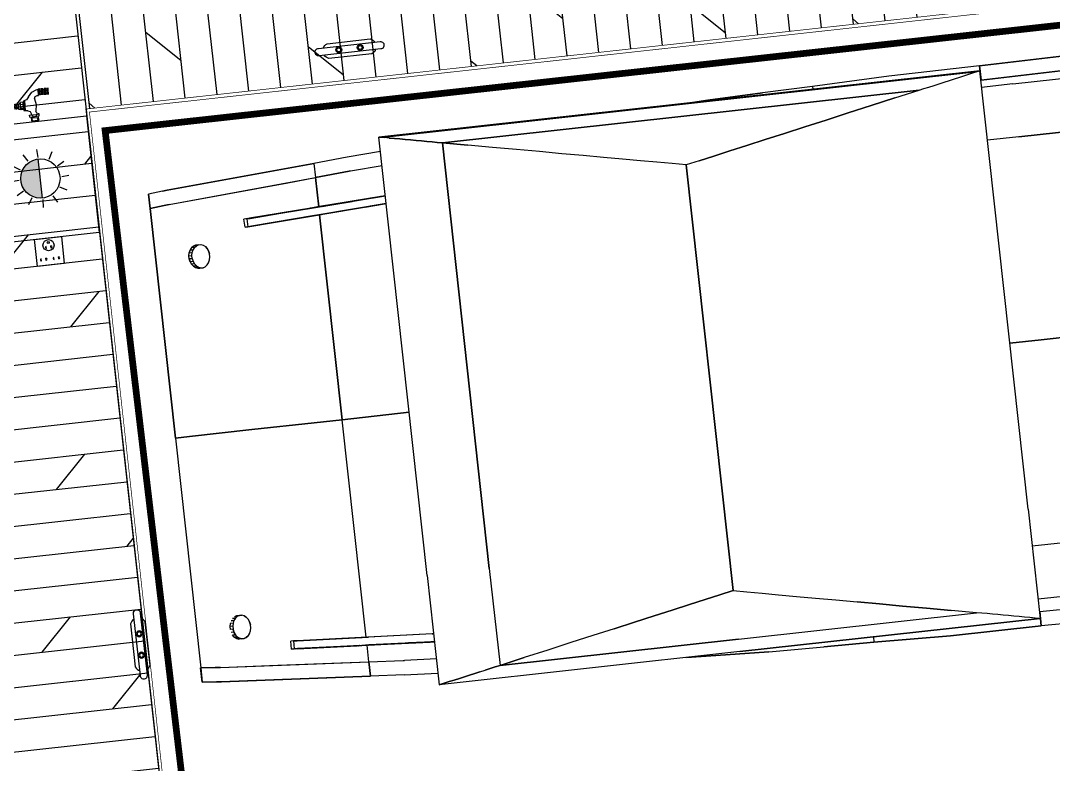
# Model space of a CAD drawing. Header units: millimetres. Extents: x -1003406 to 3312184, y 81337 to 716393.
# Drawn here: x 1406898 to 1414579, y 464052 to 469580 of the extents above; entities that cross this region are included whole.
import ezdxf

# ---------------------------------------------------------------- set-up
doc = ezdxf.new("R2010")
doc.units = ezdxf.units.MM
doc.header["$LTSCALE"] = 10
doc.layers.get('0').update_dxf_attribs({"linetype": 'CONTINUOUS'})
for name, color, linetype in [('W- bollard系船栓', 4, 'CONTINUOUS'), ('W-_ANTICOLLISION防撞措施', 192, 'CONTINUOUS'), ('W-bridge approach引桥', 4, 'CONTINUOUS'), ('W-FLOAT_BOWL浮筒', 253, 'CONTINUOUS'), ('W-STEEL_FRAME钢架', 3, 'CONTINUOUS'), ('W-WOOD_FLOOR木地板', 30, 'CONTINUOUS'), ('配筋率', 61, 'CONTINUOUS')]:
    doc.layers.add(name, color=color, linetype=linetype)

# ---------------------------------------------------------------- blocks, each defined once
blk = doc.blocks.new('A$C5dbce5db')
blk.add_hatch(color=3).paths.add_polyline_path([(793, 391.7, 1), (500.7, 391.7)])
at = {"color": 5}
for p, q in [((36.9, 450.4), (52.9, 450.4)), ((36.9, 415.4), (52.9, 415.4)), ((124.3, 403.4), (140.3, 403.4)), ((36.9, 355.8), (52.9, 355.8)), ((36.9, 320.8), (52.9, 320.8)), ((124.3, 368.4), (140.3, 368.4))]:
    blk.add_line(p, q, dxfattribs=at)
blk.add_line((500.7, 391.7), (793, 391.7))
at = {"color": 3}
blk.add_lwpolyline([(200, 768.2), (1071.3, 768.2), (1071.3, 0), (200, 0)], close=True, dxfattribs=at)
at = {"color": 0}
for points in [[(567, 528.2), (537, 578.4)], [(649.3, 551.2), (646.8, 610.9)], [(724.1, 531.3), (753.5, 578.6)], [(510, 471.5), (462.8, 500.8)], [(785.9, 468.7), (836.1, 498.7)], [(489.9, 391.3), (430.5, 394.2)], [(803.8, 392.1), (863.4, 394.5)], [(507.7, 314.6), (457.5, 284.7)], [(783.6, 311.8), (836.3, 282.2)], [(569.9, 257.5), (540.2, 204.8)], [(644.4, 232.1), (647.1, 177.9)], [(726.7, 255.1), (756.7, 204.9)]]:
    blk.add_lwpolyline(points, dxfattribs=at)
at = {"color": 3}
for points in [[(1260.4, 542.7), (1136, 543.4), (1131.1, 554.5), (1185.9, 568)], [(1179.2, 541.2), (1186.5, 578.8), (1208, 577.7)], [(1184.6, 541), (1183.5, 519.5)], [(1206.2, 539.9), (1205.4, 523.7)], [(1260.4, 542.7), (1261, 553.5), (1207.8, 572.3)], [(1208, 577.7), (1211.8, 545.1)], [(1169.8, 460.6), (1170.6, 476.8)], [(1170.6, 476.8), (1176.3, 481.9), (1181.4, 476.2)], [(1214.8, 496.2), (1177.1, 498.1), (1176.3, 481.8)], [(1219.5, 479.8), (1176.3, 481.9)], [(1177.6, 508.9), (1177.9, 514.3)], [(1215.4, 507), (1177.6, 508.9)], [(1210.8, 523.5), (1183.5, 519.5), (1177.9, 514.3)], [(1181.4, 476.2), (1180.6, 460.1)], [(1181.4, 476.2), (1208.6, 480.3)], [(1182.5, 497.8), (1183, 508.6)], [(1188.9, 519.2), (1188.4, 508.4)], [(1205.4, 523.7), (1204.6, 507.6)], [(1207.6, 458.7), (1208.6, 480.3), (1224.9, 479.5)], [(1209.4, 496.5), (1210, 507.3)], [(1210.8, 523.5), (1215.9, 517.9), (1215.4, 507)], [(1214.8, 496.2), (1219.4, 479.7)], [(1223.7, 457.9), (1224.8, 479.5)], [(1075.1, 405.7), (1072.9, 362.5)], [(1102.1, 404.4), (1075.1, 405.7)], [(1080.7, 410.8), (1078.1, 356.9)], [(1107.7, 409.5), (1080.7, 410.8)], [(1102.3, 409.7), (1099.9, 361.1)], [(1123.4, 397.9), (1107.2, 398.7)], [(1108.3, 420.3), (1124.5, 419.5)], [(1108.3, 420.3), (1110.2, 349.9), (1126.4, 349.1)], [(1123.4, 397.9), (1122.1, 370.9), (1126.4, 349.1)], [(1124.5, 419.5), (1123.4, 397.9)], [(1134.7, 408.1), (1123.9, 408.7)], [(1157.4, 428.7), (1151.2, 412.8), (1134.7, 408.1)], [(1157.4, 428.7), (1158.7, 455.7)], [(1234, 446.6), (1158.5, 450.3)], [(1169.8, 460.6), (1158.7, 455.7)], [(1234.3, 451.9), (1158.7, 455.7)], [(1169.8, 460.6), (1223.8, 457.9), (1234.3, 451.9)], [(1259.4, 412.8), (1238.6, 430.1), (1234.3, 451.9)], [(1259.4, 412.8), (1290.5, 384.2), (1305.1, 351), (1309.7, 334.6)], [(1100.2, 366.6), (1072.9, 362.5)], [(1110.7, 360.6), (1078.1, 356.9)], [(1122.1, 370.9), (1105.9, 371.7)], [(1126.4, 349.1), (1132.6, 365), (1149, 369.6)], [(1241.1, 370.5), (1197.4, 361.8), (1149, 369.6)], [(1241.1, 370.5), (1257, 364.2), (1261.6, 347.8)], [(1261.6, 347.8), (1261.1, 337)], [(1261.1, 337), (1309.7, 334.6)], [(1264.9, 304.3), (1265.1, 309.7), (1265.7, 320.6)], [(1265.9, 325.9), (1266.2, 331.4), (1266.5, 336.7)], [(1268.2, 260.9), (1266.5, 336.7)], [(1270.3, 304), (1270.5, 309.5), (1271.1, 320.3)], [(1271.3, 325.6), (1271.6, 331.1), (1271.9, 336.5)], [(1275.7, 303.8), (1276, 309.2), (1276.5, 320)], [(1276.8, 325.4), (1277, 330.8), (1277.3, 336.2)], [(1279, 260.4), (1277.3, 336.2)], [(1281.1, 303.5), (1281.4, 308.9), (1281.9, 319.8)], [(1282.2, 325.1), (1282.4, 330.6), (1282.7, 335.9)], [(1286.2, 297.9), (1286.5, 303.2), (1287.3, 319.5)], [(1287.6, 324.8), (1287.8, 330.3), (1288.1, 335.7)], [(1289.8, 259.8), (1288.1, 335.7)], [(1291.6, 297.6), (1291.9, 303), (1292.4, 313.8)], [(1292.7, 319.2), (1293, 324.6), (1293.5, 335.4)], [(1297, 297.3), (1297.3, 302.7), (1297.8, 313.5)], [(1298.1, 319), (1298.4, 324.3), (1298.9, 335.1)], [(1300.6, 259.3), (1298.9, 335.1)], [(1302.4, 297.1), (1302.7, 302.4), (1303.2, 313.2)], [(1303.5, 318.7), (1303.8, 324), (1304.3, 334.9)], [(1307.8, 296.8), (1308.1, 302.2), (1308.6, 313)], [(1308.9, 318.4), (1309.2, 323.8), (1309.7, 334.6)], [(1262.7, 261.2), (1263, 266.5), (1263.5, 277.3)], [(1263.8, 282.8), (1264.1, 288.1), (1264.6, 298.9)], [(1273.6, 260.6), (1273.8, 266), (1274.1, 271.4), (1268.9, 277.1)], [(1269.2, 282.5), (1269.5, 287.9), (1270, 298.7)], [(1273.6, 260.6), (1273.8, 266), (1274.4, 276.8)], [(1274.6, 282.2), (1274.9, 287.6), (1275.4, 298.4)], [(1279.8, 276.5), (1280, 282), (1280.8, 298.1)], [(1284.4, 260.1), (1284.9, 270.9)], [(1284.4, 260.1), (1284.9, 270.9)], [(1285.2, 276.3), (1285.4, 281.7), (1286, 292.5)], [(1295.2, 259.6), (1295.4, 264.9), (1290.3, 270.6)], [(1290.6, 276), (1290.8, 281.4), (1291.4, 292.2)], [(1295.2, 259.6), (1295.7, 270.4)], [(1296, 275.7), (1296.2, 281.2), (1296.8, 292)], [(1306, 259), (1306.2, 264.4), (1301.1, 270.1)], [(1301.4, 275.5), (1301.6, 280.9), (1302.2, 291.7)], [(1306, 259), (1306.5, 269.8)], [(1306.8, 275.2), (1307, 280.6), (1307.6, 291.4)]]:
    blk.add_lwpolyline(points, dxfattribs=at)
blk.add_lwpolyline([(0, 484.1), (200, 484.1), (200, 284.1), (0, 284.1)], close=True)
at = {"color": 0}
blk.add_circle((646.8, 391.7), 146.2, dxfattribs=at)
at = {"color": 5}
for centre, radius in [((147.4, 385.9), 41.3), ((167.3, 385.9), 8)]:
    blk.add_circle(centre, radius, dxfattribs=at)
for centre, start, end in [((44.9, 450.4), 0, 180), ((44.9, 415.4), 180, 0), ((132.3, 403.4), 0, 180), ((44.9, 355.8), 0, 180), ((44.9, 320.8), 180, 0), ((132.3, 368.4), 180, 0)]:
    blk.add_arc(centre, 8, start, end, dxfattribs=at)
blk = doc.blocks.new('$matou$00000081')
at = {"elevation": 0}
for points in [[(115.4, -12.5, 1.151757), (115.4, 12.5), (-115.4, 12.5, 1.151757), (-115.4, -12.5), (115.4, -12.5)], [(-96.2, 12.5, -0.182727), (-79.9, 27.6), (80.9, 27.6, -0.182727), (97.2, 12.5)], [(97.2, -12.5, -0.182727), (80.9, -27.6), (-79.9, -27.6, -0.182727), (-96.2, -12.5, -0.127039)]]:
    blk.add_lwpolyline(points, format="xyb", dxfattribs=at)
for centre, radius in [((-39.5, 0, 0), 10.9), ((-39.5, 0, 0), 7.27), ((40.5, 0, 0), 10.9), ((40.5, 0, 0), 7.27)]:
    blk.add_circle(centre, radius)
blk = doc.blocks.new('*U402')
at = {"layer": 'W- bollard系船栓', "xscale": 2, "yscale": -2, "rotation": 180}
blk.add_blockref('$matou$00000081', (0, 0, 0), dxfattribs=at)
blk = doc.blocks.new('*U403')
at = {"layer": 'W- bollard系船栓', "color": 0, "linetype": 'ByBlock', "lineweight": -2, "transparency": 16777216}
blk.add_blockref('*U402', (0, 0), dxfattribs=at)
blk = doc.blocks.new('$matou$00000062')
at = {"color": 0, "linetype": 'Continuous'}
for p, q in [((-1659.6, 7196.1), (-1650.7, 7299.6)), ((-1650.7, 7299.6), (-1659.6, 7196.1)), ((-1650.7, 7299.2), (-1554.1, 7300)), ((-1650.7, 7299.2), (-1650.7, 7300)), ((-1650.7, 7300), (-1554.1, 7300)), ((-1650.7, 7299.2), (-1554.1, 7300)), ((-1554.1, 7299.6), (-1650.7, 7299.6)), ((-1554.1, 7299.6), (-1650.7, 7299.6)), ((-1650.7, 7299.2), (-1554.1, 7299.2)), ((-1606.1, 7300), (-1606.1, 7300)), ((-1606.1, 7300), (-1606.1, 7300)), ((-1563.1, 7196.1), (-1554.1, 7299.2)), ((-1554.1, 7299.2), (-1563.1, 7196.1)), ((-1563.1, 7196.1), (-1554.1, 7299.2)), ((-1554.1, 7300), (-1554.1, 7299.2)), ((0, 7299.6), (-1554.1, 7299.6)), ((0, 7299.6), (-1554.1, 7299.6)), ((0, 7299.6), (0, 7196.1)), ((0, 7196.1), (0, 7299.6)), ((1554.1, 7299.6), (0, 7299.6)), ((0, 7299.6), (1554.1, 7299.6)), ((0, 7196.1), (0, 7299.6)), ((0, 7196.1), (0, 7299.6)), ((1554.1, 7299.2), (1554.1, 7300)), ((1650.7, 7300), (1554.1, 7300)), ((1650.7, 7300), (1554.1, 7299.2)), ((1650.7, 7300), (1554.1, 7299.2)), ((1554.1, 7299.6), (1650.7, 7299.6)), ((1554.1, 7299.6), (1650.7, 7299.6)), ((1563.1, 7196.1), (1554.1, 7299.2)), ((1554.1, 7299.2), (1563.1, 7196.1)), ((1650.7, 7299.2), (1554.1, 7299.2)), ((1563.1, 7196.1), (1554.1, 7299.2)), ((1606.1, 7300), (1606.1, 7300)), ((1606.1, 7300), (1606.1, 7300)), ((1650.7, 7300), (1650.7, 7299.2)), ((1659.6, 7196.1), (1650.7, 7299.6)), ((1659.6, 7196.1), (1650.7, 7299.6)), ((-1734.6, 6084.7), (-1662.6, 7162.4)), ((-1662.6, 7162.1), (-1734.6, 6084.4)), ((-1734.6, 6084.4), (-1662.6, 7162.1)), ((-1734.6, 6084.7), (-1662.6, 7161.7)), ((-1734.6, 6084), (-1662.6, 7161.7)), ((-1734.6, 6084.7), (-1662.6, 7161.7)), ((-1662.6, 7162.1), (-1659.6, 7196.1)), ((-1659.6, 7196.1), (-1662.6, 7162.1)), ((-1662.6, 7161.7), (-1662.6, 7162.4)), ((-1563.1, 7196.1), (-1566.4, 7157.9)), ((-1563.1, 7196.1), (-1566.4, 7157.9)), ((-1566.4, 7157.9), (-1563.1, 7196.1)), ((0, 7196.1), (0, 6741.8)), ((0, 6741.8), (0, 7196.1)), ((0, 7196.1), (0, 6741.8)), ((0, 6741.8), (0, 7196.1)), ((1566.4, 7157.9), (1563.1, 7196.1)), ((1563.1, 7196.1), (1566.4, 7157.9)), ((1563.1, 7196.1), (1566.4, 7157.9)), ((1662.6, 7162.1), (1659.6, 7196.1)), ((1659.6, 7196.1), (1662.6, 7162.1)), ((1662.6, 7161.7), (1662.6, 7162.4)), ((1734.6, 6084.7), (1662.6, 7162.4)), ((1662.6, 7162.1), (1734.6, 6084.4)), ((1662.6, 7162.1), (1734.6, 6084.4)), ((1734.6, 6084.7), (1662.6, 7161.7)), ((1734.6, 6084), (1662.6, 7161.7)), ((1734.6, 6084.7), (1662.6, 7161.7)), ((-1566.4, 7157.9), (-1638.1, 6084.4)), ((-1566.4, 7157.9), (-1638.1, 6084.4)), ((-1566.4, 7157.9), (-1594.2, 6741.8)), ((1566.4, 7157.9), (1638.1, 6084.4)), ((1566.4, 7157.9), (1638.1, 6084.4)), ((1566.4, 7157.9), (1594.2, 6741.8)), ((-1373.6, 7033.6), (-1384.2, 7019.2)), ((-1373.6, 7033.6), (-1358.8, 7045.3)), ((-1373.6, 7012.1), (-1373.6, 7033.6)), ((-1373.6, 7033.6), (-1373.6, 7012.1)), ((-1373.6, 7012.1), (-1358.8, 7023.8)), ((-1373.6, 7012.1), (-1358.8, 7023.8)), ((-1358.8, 7045.3), (-1358.8, 7023.8)), ((-1358.8, 7023.8), (-1358.8, 7045.3)), ((-1358.8, 7023.8), (-1340.8, 7032)), ((-1340.8, 7032), (-1358.8, 7023.8)), ((-1340.8, 7032), (-1340.8, 7053.5)), ((-1340.8, 7032), (-1340.8, 7053.5)), ((-1340.8, 7032), (-1320.7, 7036.1)), ((-1320.7, 7036.1), (-1340.8, 7032)), ((-1320.7, 7036.1), (-1320.7, 7057.6)), ((-1320.7, 7036.1), (-1320.7, 7057.6)), ((-1300.1, 7057.3), (-1320.7, 7057.6)), ((-1300.1, 7035.8), (-1320.7, 7036.1)), ((-1300.1, 7035.8), (-1320.7, 7036.1)), ((-1300.1, 7035.8), (-1300.1, 7057.3)), ((-1300.1, 7035.8), (-1300.1, 7057.3)), ((-1280.3, 7052.7), (-1300.1, 7057.3)), ((-1280.3, 7031.2), (-1300.1, 7035.8)), ((-1280.3, 7031.2), (-1300.1, 7035.8)), ((-1280.3, 7031.2), (-1280.3, 7052.7)), ((-1280.3, 7031.2), (-1280.3, 7052.7)), ((-1262.6, 7022.6), (-1280.3, 7031.2)), ((-1262.6, 7022.6), (-1280.3, 7031.2)), ((-1262.6, 7022.6), (-1262.6, 7044)), ((-1262.6, 7044), (-1262.6, 7022.6)), ((-1248.3, 7010.4), (-1262.6, 7022.6)), ((-1248.3, 7010.4), (-1262.6, 7022.6)), ((-1248.3, 7031.9), (-1248.3, 7010.4)), ((-1248.3, 7010.4), (-1248.3, 7031.9)), ((1125, 7019.2), (1135.6, 7033.6)), ((1135.6, 7033.6), (1125, 7019.2)), ((1135.6, 7033.6), (1150.4, 7045.3)), ((1150.4, 7045.3), (1135.6, 7033.6)), ((1135.6, 7012.1), (1135.6, 7033.6)), ((1135.6, 7012.1), (1135.6, 7033.6)), ((1135.6, 7012.1), (1150.4, 7023.8)), ((1150.4, 7023.8), (1135.6, 7012.1)), ((1168.4, 7053.5), (1150.4, 7045.3)), ((1168.4, 7053.5), (1150.4, 7045.3)), ((1150.4, 7023.8), (1150.4, 7045.3)), ((1150.4, 7023.8), (1150.4, 7045.3)), ((1168.4, 7032), (1150.4, 7023.8)), ((1168.4, 7032), (1150.4, 7023.8)), ((1188.4, 7057.6), (1168.4, 7053.5)), ((1168.4, 7053.5), (1188.4, 7057.6)), ((1168.4, 7032), (1168.4, 7053.5)), ((1168.4, 7032), (1168.4, 7053.5)), ((1188.4, 7036.1), (1168.4, 7032)), ((1188.4, 7036.1), (1168.4, 7032)), ((1188.4, 7036.1), (1188.4, 7057.6)), ((1188.4, 7057.6), (1188.4, 7036.1)), ((1188.4, 7057.6), (1209, 7057.3)), ((1188.4, 7057.6), (1209, 7057.3)), ((1188.4, 7036.1), (1209, 7035.8)), ((1188.4, 7036.1), (1209, 7035.8)), ((1209, 7057.3), (1209, 7035.8)), ((1209, 7057.3), (1209, 7035.8)), ((1209, 7057.3), (1228.9, 7052.7)), ((1209, 7057.3), (1228.9, 7052.7)), ((1209, 7035.8), (1228.9, 7031.2)), ((1209, 7035.8), (1228.9, 7031.2)), ((1228.9, 7052.7), (1228.9, 7031.2)), ((1228.9, 7052.7), (1246.5, 7044)), ((1228.9, 7052.7), (1228.9, 7031.2)), ((1246.5, 7044), (1228.9, 7052.7)), ((1228.9, 7031.2), (1246.5, 7022.6)), ((1228.9, 7031.2), (1246.5, 7022.6)), ((1246.5, 7044), (1260.9, 7031.9)), ((1246.5, 7022.6), (1246.5, 7044)), ((1246.5, 7044), (1246.5, 7022.6)), ((1260.9, 7031.9), (1246.5, 7044)), ((1260.9, 7010.4), (1246.5, 7022.6)), ((1246.5, 7022.6), (1260.9, 7010.4)), ((1260.9, 7010.4), (1260.9, 7031.9)), ((1260.9, 7031.9), (1270.9, 7017.2)), ((1260.9, 7010.4), (1260.9, 7031.9)), ((1270.9, 7017.2), (1260.9, 7031.9)), ((-1390.2, 6964.6), (-1390.2, 6986.1)), ((-1390.2, 6964.6), (-1390.2, 6986.1)), ((-1390.2, 6964.6), (-1389.9, 6981.5)), ((-1389.9, 6981.5), (-1390.2, 6964.6)), ((-1385.2, 6948.3), (-1390.2, 6964.6)), ((-1390.2, 6964.6), (-1385.2, 6948.3)), ((-1389.9, 7003), (-1390, 6997.2)), ((-1384.2, 7019.2), (-1389.9, 7003)), ((-1389.9, 6981.5), (-1389.9, 7003)), ((-1389.9, 6981.5), (-1389.9, 7003)), ((-1389.9, 6981.5), (-1384.2, 6997.7)), ((-1384.2, 6997.7), (-1389.9, 6981.5)), ((-1384.2, 6997.7), (-1384.2, 7019.2)), ((-1384.2, 6997.7), (-1384.2, 7019.2)), ((-1384.2, 6997.7), (-1373.6, 7012.1)), ((-1373.6, 7012.1), (-1384.2, 6997.7)), ((-1248.3, 7010.4), (-1238.3, 6995.7)), ((-1238.3, 6995.7), (-1248.3, 7010.4)), ((-1239.2, 6946.3), (-1233.6, 6962.5)), ((-1239.2, 6946.3), (-1233.6, 6962.5)), ((-1238.3, 6995.7), (-1238.3, 7017.2)), ((-1238.3, 7017.2), (-1238.3, 6995.7)), ((-1233.2, 7000.9), (-1238.3, 7017.2)), ((-1233.2, 6979.4), (-1238.3, 6995.7)), ((-1233.2, 6979.4), (-1238.3, 6995.7)), ((-1233.2, 6979.4), (-1233.6, 6962.5)), ((-1233.6, 6962.5), (-1233.2, 6979.4)), ((-1233.2, 7000.9), (-1233.2, 6979.4)), ((-1233.2, 6979.4), (-1233.2, 7000.9)), ((1118.9, 6986.1), (1119.3, 7003)), ((1119.3, 7003), (1118.9, 6986.1)), ((1118.9, 6964.6), (1118.9, 6986.1)), ((1118.9, 6964.6), (1118.9, 6986.1)), ((1119.3, 6981.5), (1118.9, 6964.6)), ((1119.3, 6981.5), (1118.9, 6964.6)), ((1118.9, 6964.6), (1124, 6948.3)), ((1118.9, 6964.6), (1124, 6948.3)), ((1119.3, 7003), (1125, 7019.2)), ((1125, 7019.2), (1119.3, 7003)), ((1119.3, 6981.5), (1119.3, 7003)), ((1119.3, 6981.5), (1119.3, 7003)), ((1125, 6997.7), (1119.3, 6981.5)), ((1125, 6997.7), (1119.3, 6981.5)), ((1125, 6997.7), (1125, 7019.2)), ((1125, 6997.7), (1125, 7019.2)), ((1135.6, 7012.1), (1125, 6997.7)), ((1135.6, 7012.1), (1125, 6997.7)), ((1260.9, 7010.4), (1270.9, 6995.7)), ((1260.9, 7010.4), (1270.9, 6995.7)), ((1275.6, 6962.5), (1269.9, 6946.3)), ((1275.6, 6962.5), (1269.9, 6946.3)), ((1270.9, 7017.2), (1275.9, 7000.9)), ((1270.9, 6995.7), (1270.9, 7017.2)), ((1270.9, 6995.7), (1270.9, 7017.2)), ((1275.9, 7000.9), (1270.9, 7017.2)), ((1270.9, 6995.7), (1275.9, 6979.4)), ((1270.9, 6995.7), (1275.9, 6979.4)), ((1275.9, 6979.4), (1275.6, 6962.5)), ((1275.9, 6979.4), (1275.6, 6962.5)), ((1275.9, 6979.4), (1275.9, 7000.9)), ((1275.9, 6979.4), (1275.9, 7000.9)), ((-1375.2, 6933.6), (-1385.2, 6948.3)), ((-1385.2, 6948.3), (-1375.2, 6933.6)), ((-1360.8, 6921.5), (-1375.2, 6933.6)), ((-1375.2, 6933.6), (-1360.8, 6921.5)), ((-1360.8, 6921.5), (-1343.2, 6912.8)), ((-1360.8, 6921.5), (-1343.2, 6912.8)), ((-1343.2, 6912.8), (-1323.3, 6908.2)), ((-1343.2, 6912.8), (-1323.3, 6908.2)), ((-1323.3, 6908.2), (-1302.7, 6907.9)), ((-1323.3, 6908.2), (-1302.7, 6907.9)), ((-1282.7, 6912), (-1302.7, 6907.9)), ((-1302.7, 6907.9), (-1282.7, 6912)), ((-1264.7, 6920.2), (-1282.7, 6912)), ((-1282.7, 6912), (-1264.7, 6920.2)), ((-1264.7, 6920.2), (-1249.9, 6931.9)), ((-1264.7, 6920.2), (-1249.9, 6931.9)), ((-1239.2, 6946.3), (-1249.9, 6931.9)), ((-1249.9, 6931.9), (-1239.2, 6946.3)), ((1124, 6948.3), (1134, 6933.6)), ((1124, 6948.3), (1134, 6933.6)), ((1134, 6933.6), (1148.3, 6921.5)), ((1134, 6933.6), (1148.3, 6921.5)), ((1148.3, 6921.5), (1166, 6912.8)), ((1148.3, 6921.5), (1166, 6912.8)), ((1166, 6912.8), (1185.8, 6908.2)), ((1166, 6912.8), (1185.8, 6908.2)), ((1185.8, 6908.2), (1206.5, 6907.9)), ((1185.8, 6908.2), (1206.5, 6907.9)), ((1226.5, 6912), (1206.5, 6907.9)), ((1206.5, 6907.9), (1226.5, 6912)), ((1244.5, 6920.2), (1226.5, 6912)), ((1226.5, 6912), (1244.5, 6920.2)), ((1259.3, 6931.9), (1244.5, 6920.2)), ((1244.5, 6920.2), (1259.3, 6931.9)), ((1269.9, 6946.3), (1259.3, 6931.9)), ((1269.9, 6946.3), (1259.3, 6931.9)), ((-1594.2, 6741.8), (-1624.5, 6287.6)), ((0, 6741.8), (0, 6287.6)), ((0, 6287.6), (0, 6741.8)), ((0, 6741.8), (0, 6287.6)), ((0, 6287.6), (0, 6741.8)), ((1594.2, 6741.8), (1624.5, 6287.6)), ((-1497.3, 6605.9), (-1525.9, 6091.6)), ((-1509.4, 6377.2), (-1497.3, 6604)), ((-1497.3, 6604), (-1509.4, 6377.2)), ((-1495.7, 6611.5), (-1506.9, 6410.3)), ((-1497.3, 6605.9), (-1495.8, 6632.2)), ((-1497.3, 6605.9), (-1495.8, 6632.2)), ((-1497.3, 6604), (-1497.2, 6587)), ((-1497.2, 6587), (-1497.3, 6604)), ((-1495.7, 6611.5), (-1497.2, 6585.2)), ((-1497.2, 6585.2), (-1495.7, 6611.5)), ((-1495.8, 6632.2), (-1442.9, 6630.2)), ((-1495.7, 6611.5), (-1495.8, 6632.2)), ((-1495.8, 6632.2), (-1442.9, 6630.2)), ((-1495.8, 6632.2), (-1495.7, 6611.5)), ((-1442.8, 6609.5), (-1495.7, 6611.5)), ((-1442.8, 6609.5), (-1495.7, 6611.5)), ((-1442.8, 6609.5), (-1470.1, 6118.2)), ((-1444.2, 6583.2), (-1442.8, 6609.5)), ((-1442.8, 6609.5), (-1444.2, 6583.2)), ((-1442.8, 6609.5), (-1442.9, 6630.2)), ((-1442.8, 6609.5), (-1442.9, 6630.2)), ((1359.7, 6610.4), (1359.8, 6631)), ((1359.8, 6631), (1359.7, 6610.4)), ((1412.7, 6612.2), (1359.7, 6610.4)), ((1412.7, 6612.2), (1359.7, 6610.4)), ((1359.7, 6610.4), (1411.7, 5596.4)), ((1359.7, 6610.4), (1361.1, 6584.1)), ((1361.1, 6584.1), (1359.7, 6610.4)), ((1359.8, 6631), (1412.8, 6632.9)), ((1359.8, 6631), (1412.8, 6632.9)), ((1412.7, 6612.2), (1412.8, 6632.9)), ((1412.7, 6612.2), (1412.8, 6632.9)), ((1414, 6585.9), (1412.7, 6612.2)), ((1412.7, 6612.2), (1414, 6585.9)), ((1414.1, 6606.6), (1412.8, 6632.9)), ((1414.1, 6606.6), (1412.8, 6632.9)), ((1414.1, 6604.7), (1414, 6587.7)), ((1414.1, 6604.7), (1414, 6587.7)), ((1414.1, 6606.6), (1440.5, 6092.2)), ((1414.1, 6604.7), (1425.3, 6377.8)), ((1414.1, 6604.7), (1425.3, 6377.8)), ((-1526.6, 6077.1), (-1498, 6591.3)), ((-1497.2, 6585.2), (-1525.8, 6070.9)), ((-1497.2, 6585.2), (-1522.8, 6123.5)), ((-1522.8, 6123.5), (-1497.2, 6585.2)), ((-1498, 6591.3), (-1522.2, 6156)), ((-1522.2, 6156), (-1498, 6591.3)), ((-1497.9, 6573.4), (-1522.1, 6138)), ((-1497.9, 6573.4), (-1522.1, 6138)), ((-1498, 6591.3), (-1510.1, 6365.2)), ((-1498, 6591.3), (-1510.1, 6365.2)), ((-1510.1, 6364.2), (-1497.9, 6573.4)), ((-1497.9, 6573.4), (-1510.1, 6364.2)), ((-1509.4, 6377.2), (-1497.2, 6587)), ((-1497.2, 6587), (-1509.4, 6377.2)), ((-1498.5, 5607.3), (-1444.2, 6583.2)), ((-1444.2, 6583.2), (-1472.8, 6069)), ((-1444.2, 6583.2), (-1469.9, 6121.5)), ((-1469.9, 6121.5), (-1444.2, 6583.2)), ((1361.1, 6584.1), (1387.4, 6069.7)), ((1361.1, 6584.1), (1384.7, 6122.3)), ((1411.7, 5596.4), (1361.1, 6584.1)), ((1384.7, 6122.3), (1361.1, 6584.1)), ((1414, 6587.7), (1425.3, 6377.8)), ((1414, 6587.7), (1425.3, 6377.8)), ((1414, 6585.9), (1437.7, 6124.1)), ((1437.7, 6124.1), (1414, 6585.9)), ((1455.1, 5784.4), (1414, 6585.9)), ((1414, 6585.9), (1414, 6585.9)), ((1414.7, 6574.1), (1425.9, 6364.9)), ((1425.9, 6364.9), (1414.7, 6574.1)), ((1437, 6138.6), (1414.7, 6574.1)), ((1437, 6138.6), (1414.7, 6574.1)), ((1437.1, 6156.6), (1414.8, 6592)), ((1414.8, 6592), (1437.1, 6156.6)), ((1414.8, 6592), (1425.9, 6365.8)), ((1414.8, 6592), (1437.1, 6156.6)), ((1425.9, 6365.8), (1414.8, 6592)), ((-1510.8, 6352.2), (-1522.9, 6125.4)), ((-1510.8, 6352.2), (-1522.9, 6125.4)), ((-1510.8, 6352.2), (-1522.9, 6142.4)), ((-1522.9, 6142.4), (-1510.8, 6352.2)), ((-1522.2, 6156), (-1510.1, 6365.2)), ((-1522.2, 6156), (-1510.1, 6365.2)), ((-1510.1, 6364.2), (-1522.1, 6138)), ((-1522.1, 6138), (-1510.1, 6364.2)), ((-1510.8, 6352.2), (-1510.1, 6364.2)), ((-1509.4, 6377.2), (-1510.1, 6365.2)), ((-1509.6, 6364.2), (-1510.1, 6364.2)), ((1425.9, 6365.8), (1425.3, 6377.8)), ((1425.9, 6364.9), (1425.4, 6364.8)), ((1425.9, 6365.8), (1437.1, 6156.6)), ((1425.9, 6365.8), (1437.1, 6156.6)), ((1426.5, 6352.9), (1425.9, 6364.9)), ((1425.9, 6364.9), (1437, 6138.6)), ((1437, 6138.6), (1425.9, 6364.9)), ((1437.7, 6126), (1426.5, 6352.9)), ((1426.5, 6352.9), (1437.7, 6126)), ((1437.8, 6143), (1426.5, 6352.9)), ((1437.8, 6143), (1426.5, 6352.9)), ((-1624.5, 6287.6), (-1638.1, 6084.4)), ((0, 6287.6), (0, 6084.4)), ((0, 6084.4), (0, 6287.6)), ((0, 6287.6), (0, 6084.4)), ((0, 6084.4), (0, 6287.6)), ((1624.5, 6287.6), (1638.1, 6084.4)), ((-1526.6, 6077.1), (-1522.2, 6156)), ((-1525.8, 6070.9), (-1522.8, 6123.5)), ((-1525.8, 6070.9), (-1522.8, 6123.5)), ((-1523, 6146.3), (-1522.9, 6144.2)), ((-1523, 6146.3), (-1522.9, 6144.2)), ((-1522.9, 6142.4), (-1522.9, 6125.4)), ((-1522.9, 6142.4), (-1521.9, 6142.3)), ((-1522.9, 6142.4), (-1522.9, 6125.4)), ((-1521.9, 6142.3), (-1522.9, 6142.4)), ((-1472.8, 6069), (-1469.9, 6121.5)), ((-1472.8, 6069), (-1469.9, 6121.5)), ((1387.4, 6069.7), (1384.7, 6122.3)), ((1387.4, 6069.7), (1384.7, 6122.3)), ((1436.9, 6142.9), (1437.8, 6143)), ((1437.8, 6143), (1436.9, 6142.9)), ((1441.2, 6077.7), (1437.1, 6156.6)), ((1437.8, 6143), (1437.7, 6126)), ((1437.7, 6126), (1437.8, 6143)), ((1437.7, 6124.1), (1452.2, 5840.6)), ((1437.8, 6144.8), (1437.8, 6146.9)), ((1437.8, 6144.8), (1437.8, 6146.9)), ((1440.4, 6071.5), (1437.8, 6122.4)), ((1440.4, 6071.5), (1437.8, 6122.4)), ((-1751.8, 5841), (-1734.6, 6084.4)), ((-1751.8, 5841), (-1734.6, 6084.4)), ((-1734.6, 6084.7), (-1734.6, 6084)), ((-1734.6, 6084.4), (-1638.1, 6084.4)), ((-1638.1, 6084.4), (-1734.6, 6084.4)), ((-1638.1, 6084.4), (-1655.6, 5837.6)), ((-1638.1, 6084.4), (-1655.6, 5837.6)), ((-1638.1, 6084.4), (-1655.6, 5837.6)), ((-1638.1, 6084.4), (-1526.3, 6084.4)), ((-1638.1, 6084.4), (-1526.3, 6084.4)), ((-1552.1, 5596.4), (-1524.6, 6091.8)), ((-1552.1, 5596.4), (-1525.8, 6070.9)), ((-1525.9, 6091.6), (-1551.5, 5629.9)), ((-1525.9, 6091.6), (-1551.5, 5629.9)), ((-1550.8, 5641.7), (-1526.6, 6077.1)), ((-1550.8, 5641.7), (-1526.6, 6077.1)), ((-1526.5, 6059.1), (-1550.7, 5623.8)), ((-1526.5, 6059.1), (-1550.7, 5623.8)), ((-1526.6, 6077.1), (-1538.6, 5850.9)), ((-1526.6, 6077.1), (-1538.6, 5850.9)), ((-1526.5, 6059.1), (-1538.6, 5849.9)), ((-1538.6, 5849.9), (-1526.5, 6059.1)), ((-1525.9, 6089.8), (-1537.9, 5862.9)), ((-1537.9, 5862.9), (-1525.9, 6089.8)), ((-1537.9, 5862.9), (-1525.8, 6072.8)), ((-1525.8, 6072.8), (-1537.9, 5862.9)), ((-1525.9, 6091.6), (-1525.9, 6093.7)), ((-1525.9, 6091.6), (-1525.9, 6093.7)), ((-1525.8, 6072.8), (-1525.9, 6089.8)), ((-1525.8, 6072.8), (-1525.9, 6089.8)), ((-1498.5, 5607.3), (-1472.8, 6069)), ((-1498.5, 5607.3), (-1472.8, 6069)), ((-1472, 6084.4), (0, 6084.4)), ((-1472, 6084.4), (0, 6084.4)), ((0, 5596.4), (0, 6084.4)), ((0, 5596.4), (0, 6084.4)), ((1386.7, 6084.4), (0, 6084.4)), ((0, 6084.4), (0, 5596.4)), ((0, 6084.4), (0, 5596.4)), ((0, 6084.4), (1386.7, 6084.4)), ((1411.7, 5596.4), (1387.4, 6069.7)), ((1440.5, 6090.4), (1440.4, 6073.4)), ((1440.5, 6090.4), (1440.4, 6073.4)), ((1440.4, 6073.4), (1451.6, 5863.5)), ((1451.6, 5863.5), (1440.4, 6073.4)), ((1464.1, 5609.8), (1440.4, 6071.5)), ((1440.4, 6071.5), (1464.1, 5609.8)), ((1440.5, 6092.2), (1440.5, 6094.3)), ((1440.5, 6094.3), (1440.5, 6092.2)), ((1440.5, 6092.2), (1464.2, 5630.5)), ((1464.2, 5630.5), (1440.5, 6092.2)), ((1440.5, 6090.4), (1451.6, 5863.5)), ((1451.6, 5863.5), (1440.5, 6090.4)), ((1638.1, 6084.4), (1440.9, 6084.4)), ((1440.9, 6084.4), (1638.1, 6084.4)), ((1441.1, 6059.7), (1452.3, 5850.5)), ((1452.3, 5850.5), (1441.1, 6059.7)), ((1464.8, 5596.4), (1441.1, 6059.7)), ((1452.3, 5851.5), (1441.2, 6077.7)), ((1452.3, 5851.5), (1441.2, 6077.7)), ((1465.8, 5596.4), (1441.2, 6077.7)), ((1463.5, 5642.2), (1441.2, 6077.7)), ((1441.2, 6077.7), (1463.5, 5642.2)), ((1638.1, 6084.4), (1655.6, 5837.6)), ((1655.6, 5837.6), (1638.1, 6084.4)), ((1734.6, 6084.4), (1638.1, 6084.4)), ((1734.6, 6084.4), (1638.1, 6084.4)), ((1638.1, 6084.4), (1655.6, 5837.6)), ((1734.6, 6084.7), (1734.6, 6084)), ((1751.8, 5841), (1734.6, 6084.4)), ((1751.8, 5841), (1734.6, 6084.4)), ((-1751.8, 5841), (-1764.3, 5596.4)), ((-1751.8, 5841), (-1764.3, 5596.4)), ((-1539.3, 5837.9), (-1551.5, 5628.1)), ((-1551.5, 5628.1), (-1539.3, 5837.9)), ((-1539.3, 5837.9), (-1551.4, 5611.1)), ((-1539.3, 5837.9), (-1551.4, 5611.1)), ((-1550.8, 5641.7), (-1538.6, 5850.9)), ((-1550.8, 5641.7), (-1538.6, 5850.9)), ((-1550.7, 5623.8), (-1538.6, 5849.9)), ((-1550.7, 5623.8), (-1538.6, 5849.9)), ((-1539.3, 5837.9), (-1538.6, 5849.9)), ((-1537.9, 5862.9), (-1538.6, 5850.9)), ((-1538.1, 5849.9), (-1538.6, 5849.9)), ((1452.3, 5851.5), (1451.6, 5863.5)), ((1452.3, 5850.5), (1451.8, 5850.5)), ((1452.3, 5851.5), (1463.5, 5642.2)), ((1452.3, 5851.5), (1463.5, 5642.2)), ((1463.4, 5624.4), (1452.3, 5850.5)), ((1452.3, 5850.5), (1463.4, 5624.4)), ((1452.9, 5838.5), (1452.3, 5850.5)), ((1452.9, 5838.5), (1464.1, 5611.6)), ((1464.1, 5611.6), (1452.9, 5838.5)), ((1464.1, 5628.6), (1452.9, 5838.5)), ((1464.1, 5628.6), (1452.9, 5838.5)), ((1764.3, 5596.4), (1751.8, 5841)), ((1764.3, 5596.4), (1751.8, 5841)), ((-1667.6, 5596.4), (-1656.1, 5828.5)), ((-1667.6, 5596.4), (-1656.1, 5828.5)), ((-1655.6, 5837.6), (-1656.1, 5828.5)), ((-1655.6, 5837.6), (-1656.1, 5828.5)), ((-1541.7, 5784), (-1551.4, 5609.2)), ((-1551.4, 5609.2), (-1541.7, 5784)), ((1656.1, 5828.5), (1655.6, 5837.6)), ((1656.1, 5828.5), (1655.6, 5837.6)), ((1667.6, 5596.4), (1656.1, 5828.5)), ((1667.6, 5596.4), (1656.1, 5828.5)), ((1667.6, 5596.4), (1656.1, 5828.5)), ((1403.7, 5751.5), (1411.1, 5608)), ((1411.1, 5608), (1403.7, 5751.5)), ((-1551.5, 5629.9), (-1553.4, 5596.4)), ((-1553.3, 5596.4), (-1550.8, 5641.7)), ((-1551.5, 5632.2), (-1551.5, 5629.9)), ((-1551.5, 5629.9), (-1551.5, 5632.2)), ((1465.8, 5596.4), (1463.5, 5642.2)), ((1465.8, 5596.4), (1463.5, 5642.2)), ((1464.2, 5630.5), (1464.2, 5632.7)), ((1464.2, 5630.5), (1464.2, 5632.7)), ((1464.2, 5630.5), (1465.9, 5596.4)), ((1464.2, 5630.5), (1465.9, 5596.4)), ((-1844.1, 3407.9), (-1844.1, 5596.4)), ((-1844.1, 3407.9), (-1844.1, 5596.4)), ((-1844.1, 5596.4), (-1837.2, 5559.7)), ((-1837.2, 5559.7), (-1844.1, 5596.4)), ((-1104, 5596.4), (-1844.1, 5596.4)), ((-1104, 5596.4), (-1844.1, 5596.4)), ((-1552.2, 5596.4), (-1550.7, 5623.8)), ((-1551.4, 5609.2), (-1552.1, 5596.4)), ((-1552.1, 5596.4), (-1551.4, 5609.2)), ((-1551.5, 5628.1), (-1551.4, 5611.1)), ((-1551.5, 5628.1), (-1550.5, 5628.1)), ((-1551.5, 5628.1), (-1551.4, 5611.1)), ((-1550.5, 5628.1), (-1551.5, 5628.1)), ((-1499.1, 5596.4), (-1498.5, 5607.3)), ((-1499.1, 5596.4), (-1498.5, 5607.3)), ((-1498.5, 5607.3), (-1499.1, 5596.4)), ((-1499.1, 5596.4), (-1498.5, 5607.3)), ((-1104, 5596.4), (1862.1, 5596.4)), ((-1104, 5596.4), (1862.1, 5596.4)), ((1411.7, 5596.4), (1411.1, 5608)), ((1463.2, 5628.6), (1464.1, 5628.6)), ((1464.1, 5628.6), (1463.2, 5628.6)), ((1464.1, 5611.6), (1464.1, 5628.6)), ((1464.1, 5628.6), (1464.1, 5611.6)), ((1464.7, 5596.4), (1464.1, 5609.8)), ((1464.7, 5596.4), (1464.1, 5609.8)), ((1464.1, 5609.8), (1464.7, 5596.4)), ((1862.1, 5596.4), (1855.2, 5559.7)), ((1855.2, 5559.7), (1862.1, 5596.4)), ((1862.1, 5596.4), (1862.1, 1219.5)), ((1862.1, 1219.5), (1862.1, 5596.4)), ((-1837.2, 5559.7), (-1830.1, 5522.5)), ((-1830.1, 5522.5), (-1837.2, 5559.7)), ((-1830.1, 5522.5), (-1823, 5484.8)), ((-1823, 5484.8), (-1830.1, 5522.5)), ((1848.2, 5522.5), (1841, 5484.8)), ((1841, 5484.8), (1848.2, 5522.5)), ((1848.2, 5522.5), (1855.2, 5559.7)), ((1848.2, 5522.5), (1855.2, 5559.7)), ((1855.2, 1256.2), (1855.2, 5559.7)), ((-1823, 5484.8), (-1815.9, 5446.7)), ((-1815.9, 5446.7), (-1823, 5484.8)), ((-1815.9, 5446.7), (-1808.6, 5408.5)), ((-1808.6, 5408.5), (-1815.9, 5446.7)), ((1833.9, 5446.7), (1826.7, 5408.5)), ((1826.7, 5408.5), (1833.9, 5446.7)), ((1841, 5484.8), (1833.9, 5446.7)), ((1833.9, 5446.7), (1841, 5484.8)), ((-1808.6, 5408.5), (-1801.4, 5370.1)), ((-1801.4, 5370.1), (-1808.6, 5408.5)), ((-1801.4, 5370.1), (-1794.2, 5331.8)), ((-1794.2, 5331.8), (-1801.4, 5370.1)), ((1819.4, 5370.1), (1812.2, 5331.8)), ((1812.2, 5331.8), (1819.4, 5370.1)), ((1826.7, 5408.5), (1819.4, 5370.1)), ((1819.4, 5370.1), (1826.7, 5408.5)), ((-1794.2, 5331.8), (-1787, 5293.5)), ((-1787, 5293.5), (-1794.2, 5331.8)), ((-1787, 5293.5), (-1779.8, 5255.5)), ((-1787, 5293.5), (-1779.8, 5255.5)), ((1805, 5293.5), (1797.8, 5255.5)), ((1797.8, 5255.5), (1805, 5293.5)), ((1812.2, 5331.8), (1805, 5293.5)), ((1805, 5293.5), (1812.2, 5331.8)), ((-1779.8, 5255.5), (-1772.7, 5217.8)), ((-1772.7, 5217.8), (-1779.8, 5255.5)), ((-1772.7, 5217.8), (-1765.7, 5180.6)), ((-1765.7, 5180.6), (-1772.7, 5217.8)), ((1790.7, 5217.8), (1783.7, 5180.6)), ((1783.7, 5180.6), (1790.7, 5217.8)), ((1797.8, 5255.5), (1790.7, 5217.8)), ((1790.7, 5217.8), (1797.8, 5255.5)), ((-1765.7, 5180.6), (-1758.7, 5143.9)), ((-1758.7, 5143.9), (-1765.7, 5180.6)), ((-1758.7, 3407.9), (-1758.7, 5143.9)), ((-1758.7, 5143.9), (-1758.7, 3407.9)), ((-1104, 5143.9), (-1758.7, 5143.9)), ((-1104, 5143.9), (-1758.7, 5143.9)), ((-1724.7, 4963.4), (-1758.7, 5143.9)), ((-1104, 5143.9), (-1758.7, 5143.9)), ((-1758.7, 5143.9), (-1724.7, 4963.4)), ((-1758.7, 5143.9), (-1758.7, 3407.9)), ((-1104, 5143.9), (1776.8, 5143.9)), ((1776.8, 5143.9), (-1104, 5143.9)), ((-1104, 5143.9), (1776.8, 5143.9)), ((1776.8, 5143.9), (1742.7, 4963.4)), ((1742.7, 4963.4), (1776.8, 5143.9)), ((1783.7, 5180.6), (1776.8, 5143.9)), ((1776.8, 5143.9), (1783.7, 5180.6)), ((1776.8, 5143.9), (1776.8, 1672)), ((1776.8, 1672), (1776.8, 5143.9)), ((1776.8, 5143.9), (1776.8, 1672)), ((-1691.5, 4787.3), (-1724.7, 4963.4)), ((-1691.5, 4787.3), (-1724.7, 4963.4)), ((1709.5, 4787.3), (1742.7, 4963.4)), ((1709.5, 4787.3), (1742.7, 4963.4)), ((-1659.3, 4616.4), (-1691.5, 4787.3)), ((-1659.3, 4616.4), (-1691.5, 4787.3)), ((1677.3, 4616.4), (1709.5, 4787.3)), ((1677.3, 4616.4), (1709.5, 4787.3)), ((-1628.1, 4451.2), (-1659.3, 4616.4)), ((-1628.1, 4451.2), (-1659.3, 4616.4)), ((1646.1, 4451.2), (1677.3, 4616.4)), ((1646.1, 4451.2), (1677.3, 4616.4)), ((-1598.2, 4292.4), (-1628.1, 4451.2)), ((-1598.2, 4292.4), (-1628.1, 4451.2)), ((1616.2, 4292.4), (1646.1, 4451.2)), ((1616.2, 4292.4), (1646.1, 4451.2)), ((-1569.6, 4140.7), (-1598.2, 4292.4)), ((-1598.2, 4292.4), (-1569.6, 4140.7)), ((1587.6, 4140.7), (1616.2, 4292.4)), ((1587.6, 4140.7), (1616.2, 4292.4)), ((-1542.4, 3996.5), (-1569.6, 4140.7)), ((-1569.6, 4140.7), (-1542.4, 3996.5)), ((1560.4, 3996.5), (1587.6, 4140.7)), ((1560.4, 3996.5), (1587.6, 4140.7)), ((-1516.7, 3860.5), (-1542.4, 3996.5)), ((-1542.4, 3996.5), (-1516.7, 3860.5)), ((1534.7, 3860.5), (1560.4, 3996.5)), ((1534.7, 3860.5), (1560.4, 3996.5)), ((-1492.7, 3733.1), (-1516.7, 3860.5)), ((-1516.7, 3860.5), (-1492.7, 3733.1)), ((1510.7, 3733.1), (1534.7, 3860.5)), ((1510.7, 3733.1), (1534.7, 3860.5)), ((-1849, 3651.8), (-1844.1, 3795.8)), ((-1844.1, 3795.8), (-1849, 3651.8)), ((-1470.4, 3615), (-1492.7, 3733.1)), ((-1492.7, 3733.1), (-1470.4, 3615)), ((1488.4, 3615), (1510.7, 3733.1)), ((1488.4, 3615), (1510.7, 3733.1)), ((-1866.5, 3198.7), (-1849, 3651.8)), ((-1849, 3651.8), (-1866.5, 3198.7)), ((-1849, 3651.8), (-1844.1, 3651.8)), ((-1844.1, 3651.8), (-1849, 3651.8)), ((-1450, 3506.4), (-1470.4, 3615)), ((-1470.4, 3615), (-1450, 3506.4)), ((1468, 3506.4), (1488.4, 3615)), ((1468, 3506.4), (1488.4, 3615)), ((-1431.4, 3407.9), (-1450, 3506.4)), ((-1450, 3506.4), (-1431.4, 3407.9)), ((1449.4, 3407.9), (1468, 3506.4)), ((1449.4, 3407.9), (1468, 3506.4)), ((-1844.1, 3407.9), (-1844.1, 1219.5)), ((-1844.1, 1219.5), (-1844.1, 3407.9)), ((-1758.7, 3407.9), (-1758.7, 1672)), ((-1758.7, 3407.9), (-1758.7, 1672)), ((-1758.7, 3407.9), (-1758.7, 1672)), ((-1431.4, 3407.9), (-1450, 3309.4)), ((-1431.4, 3407.9), (-1450, 3309.4)), ((-1104, 3407.9), (-1431.4, 3407.9)), ((-1431.4, 3407.9), (-1104, 3407.9)), ((1449.4, 3407.9), (-1104, 3407.9)), ((-1104, 3407.9), (1449.4, 3407.9)), ((1449.4, 3403.1), (1449.4, 3412.7)), ((1468, 3309.4), (1449.4, 3407.9)), ((1468, 3309.4), (1449.4, 3407.9)), ((-1450, 3309.4), (-1470.4, 3200.9)), ((-1450, 3309.4), (-1470.4, 3200.9)), ((1488.4, 3200.9), (1468, 3309.4)), ((1468, 3309.4), (1488.4, 3200.9)), ((1862.1, 3312), (1866.5, 3198.7)), ((1866.5, 3198.7), (1862.1, 3312)), ((-1866.5, 3198.7), (-1874, 2799.5)), ((-1866.5, 3198.7), (-1874, 2799.5)), ((-1470.4, 3200.9), (-1492.7, 3082.7)), ((-1470.4, 3200.9), (-1492.7, 3082.7)), ((1510.7, 3082.7), (1488.4, 3200.9)), ((1488.4, 3200.9), (1510.7, 3082.7)), ((1866.5, 3198.7), (1874, 2799.5)), ((1874, 2799.5), (1866.5, 3198.7)), ((-1492.7, 3082.7), (-1516.7, 2955.4)), ((-1492.7, 3082.7), (-1516.7, 2955.4)), ((1534.7, 2955.4), (1510.7, 3082.7)), ((1510.7, 3082.7), (1534.7, 2955.4)), ((-1516.7, 2955.4), (-1542.4, 2819.4)), ((-1516.7, 2955.4), (-1542.4, 2819.4)), ((1560.4, 2819.4), (1534.7, 2955.4)), ((1534.7, 2955.4), (1560.4, 2819.4)), ((-1874, 2799.5), (-1880.5, 2434.7)), ((-1880.5, 2434.7), (-1874, 2799.5)), ((-1542.4, 2819.4), (-1569.6, 2675.2)), ((-1542.4, 2819.4), (-1569.6, 2675.2)), ((1587.6, 2675.2), (1560.4, 2819.4)), ((1560.4, 2819.4), (1587.6, 2675.2)), ((1880.5, 2434.7), (1874, 2799.5)), ((1880.5, 2434.7), (1874, 2799.5)), ((-1569.6, 2675.2), (-1598.2, 2523.5)), ((-1569.6, 2675.2), (-1598.2, 2523.5)), ((1616.2, 2523.5), (1587.6, 2675.2)), ((1587.6, 2675.2), (1616.2, 2523.5)), ((-1598.2, 2523.5), (-1628.1, 2364.7)), ((-1628.1, 2364.7), (-1598.2, 2523.5)), ((1646.1, 2364.7), (1616.2, 2523.5)), ((1616.2, 2523.5), (1646.1, 2364.7)), ((-1893.1, 1877.6), (-1880.5, 2434.7)), ((-1880.5, 2434.7), (-1893.1, 1877.6)), ((-1844.1, 2434.7), (-1880.5, 2434.7)), ((-1844.1, 2434.7), (-1880.5, 2434.7)), ((1880.5, 2434.7), (1862.1, 2434.7)), ((1880.5, 2434.7), (1862.1, 2434.7)), ((1893.1, 1877.6), (1880.5, 2434.7)), ((1893.1, 1877.6), (1880.5, 2434.7)), ((-1659.3, 2199.5), (-1628.1, 2364.7)), ((-1628.1, 2364.7), (-1659.3, 2199.5)), ((1677.3, 2199.5), (1646.1, 2364.7)), ((1646.1, 2364.7), (1677.3, 2199.5)), ((-1691.5, 2028.5), (-1659.3, 2199.5)), ((-1659.3, 2199.5), (-1691.5, 2028.5)), ((1677.3, 2199.5), (1709.5, 2028.5)), ((1709.5, 2028.5), (1677.3, 2199.5)), ((-1691.5, 2028.5), (-1724.7, 1852.5)), ((-1724.7, 1852.5), (-1691.5, 2028.5)), ((1709.5, 2028.5), (1742.7, 1852.5)), ((1742.7, 1852.5), (1709.5, 2028.5)), ((-1895, 1217.3), (-1893.1, 1877.6)), ((-1893.1, 1877.6), (-1895, 1217.3)), ((1895, 1217.3), (1893.1, 1877.6)), ((1895, 1217.3), (1893.1, 1877.6)), ((-1758.7, 1672), (-1724.7, 1852.5)), ((-1758.7, 1672), (-1724.7, 1852.5)), ((1742.7, 1852.5), (1776.8, 1672)), ((1742.7, 1852.5), (1776.8, 1672)), ((-1765.7, 1635.3), (-1758.7, 1672)), ((-1765.7, 1635.3), (-1758.7, 1672)), ((1776.8, 1672), (1783.7, 1635.3)), ((1776.8, 1672), (1783.7, 1635.3)), ((-1772.7, 1598), (-1765.7, 1635.3)), ((-1772.7, 1598), (-1765.7, 1635.3)), ((1783.7, 1635.3), (1790.7, 1598)), ((1783.7, 1635.3), (1790.7, 1598)), ((-1787, 1522.3), (-1779.8, 1560.3)), ((-1787, 1522.3), (-1779.8, 1560.3)), ((-1779.8, 1560.3), (-1772.7, 1598)), ((-1779.8, 1560.3), (-1772.7, 1598)), ((1790.7, 1598), (1797.8, 1560.3)), ((1790.7, 1598), (1797.8, 1560.3)), ((1797.8, 1560.3), (1805, 1522.3)), ((1797.8, 1560.3), (1805, 1522.3)), ((-1801.4, 1445.7), (-1794.2, 1484.1)), ((-1801.4, 1445.7), (-1794.2, 1484.1)), ((-1794.2, 1484.1), (-1787, 1522.3)), ((-1794.2, 1484.1), (-1787, 1522.3)), ((1805, 1522.3), (1812.2, 1484.1)), ((1805, 1522.3), (1812.2, 1484.1)), ((1812.2, 1484.1), (1819.4, 1445.7)), ((1812.2, 1484.1), (1819.4, 1445.7)), ((-1815.9, 1369.1), (-1808.6, 1407.4)), ((-1815.9, 1369.1), (-1808.6, 1407.4)), ((-1808.6, 1407.4), (-1801.4, 1445.7)), ((-1808.6, 1407.4), (-1801.4, 1445.7)), ((1819.4, 1445.7), (1826.7, 1407.4)), ((1819.4, 1445.7), (1826.7, 1407.4)), ((1826.7, 1407.4), (1833.9, 1369.1)), ((1826.7, 1407.4), (1833.9, 1369.1)), ((-1830.1, 1293.4), (-1823, 1331.1)), ((-1830.1, 1293.4), (-1823, 1331.1)), ((-1823, 1331.1), (-1815.9, 1369.1)), ((-1823, 1331.1), (-1815.9, 1369.1)), ((1833.9, 1369.1), (1841, 1331.1)), ((1833.9, 1369.1), (1841, 1331.1)), ((1841, 1331.1), (1848.2, 1293.4)), ((1841, 1331.1), (1848.2, 1293.4)), ((-1844.1, 1219.5), (-1837.2, 1256.2)), ((-1844.1, 1219.5), (-1837.2, 1256.2)), ((-1837.2, 1256.2), (-1830.1, 1293.4)), ((-1837.2, 1256.2), (-1830.1, 1293.4)), ((1848.2, 1293.4), (1855.2, 1256.2)), ((1855.2, 1256.2), (1848.2, 1293.4)), ((1855.2, 1256.2), (1862.1, 1219.5)), ((1855.2, 1256.2), (1862.1, 1219.5)), ((-1900, 556.5), (-1895, 1217.3)), ((-1900, 556.5), (-1895, 1217.3)), ((-1895, 1217.3), (-1797.8, 1217.3)), ((-1797.8, 1217.3), (-1895, 1217.3)), ((-1104, 1219.5), (-1844.1, 1219.5)), ((-1104, 1219.5), (-1844.1, 1219.5)), ((-1797.8, 1217.3), (-1802.8, 556.5)), ((-1797.8, 1217.3), (-1802.8, 556.5)), ((-1797.8, 1219.5), (-1797.8, 1217.3)), ((-1797.8, 1219.5), (-1797.8, 1217.3)), ((-1713.5, 991.1), (-1713.5, 1219.5)), ((-1713.5, 991.1), (-1713.5, 1219.5)), ((-1355.5, 991.1), (-1355.5, 1219.5)), ((-1355.5, 991.1), (-1355.5, 1219.5)), ((-1355.5, 991.1), (-1355.5, 1219.5)), ((-1104, 1219.5), (1862.1, 1219.5)), ((-1104, 1219.5), (1862.1, 1219.5)), ((18.1, 991.1), (18.1, 1219.5)), ((18.1, 1219.5), (18.1, 991.1)), ((1391.7, 991.1), (1391.7, 1219.5)), ((1391.7, 991.1), (1391.7, 1219.5)), ((1391.7, 991.1), (1391.7, 1219.5)), ((1749.8, 991.1), (1749.8, 1219.5)), ((1749.8, 991.1), (1749.8, 1219.5)), ((1797.8, 1217.3), (1797.8, 1219.5)), ((1797.8, 1217.3), (1797.8, 1219.5)), ((1802.8, 556.5), (1797.8, 1217.3)), ((1797.8, 1217.3), (1895, 1217.3)), ((1895, 1217.3), (1797.8, 1217.3)), ((1797.8, 1217.3), (1802.8, 556.5)), ((1895, 1217.3), (1900, 556.5)), ((1900, 556.5), (1895, 1217.3)), ((18.1, -2143.5), (18.1, 991.1)), ((18.1, 991.1), (18.1, -2143.5)), ((1391.7, 991.1), (1391.7, -2415)), ((1391.7, -2415), (1391.7, 991.1)), ((1391.7, 991.1), (1391.7, -2415)), ((1749.8, 991.1), (1749.8, -2415)), ((1749.8, 991.1), (1749.8, -2415))]:
    blk.add_line(p, q, dxfattribs=at)

msp = doc.modelspace()

# ---------------------------------------------------------------- hatches: boundary and pattern name
at = {"layer": 'W-WOOD_FLOOR木地板'}
h = msp.add_hatch(dxfattribs=at)
h.set_pattern_fill('DOLMIT', color=256, scale=300, angle=6.29735)
h.set_pattern_definition([(6.297353, (178631.93, -59016.14), (-26.119285, 236.68579), []), (51.29735, (178631.9, -59016.14), (-525.6098, 421.13273), [336.7564, -673.512])])
h.paths.add_polyline_path([(1410014.6, 445068.1), (1406394.9, 477869), (1393970.3, 476497.9), (1394091.4, 475400.6), (1398000.2, 470857.6), (1400624.6, 465123.9), (1402404.1, 459331.6), (1405367, 432482.4), (1411330.8, 433140.6), (1410453.3, 441092.3)])
h = msp.add_hatch(dxfattribs=at)
h.set_pattern_fill('DOLMIT', color=256, scale=300, angle=96.29735)
h.set_pattern_definition([(96.297353, (8480.44, -259656.07), (-236.685792, -26.119285), []), (141.297353, (8480.44, -259656.1), (-421.13273, -525.6098), [336.7564, -673.512])])
edge = h.paths.add_edge_path()
edge.add_line((1407159.9, 470936.1), (1407382.1, 468923.3))
edge.add_line((1407382.1, 468923.3), (1423285.5, 470678.3))
edge.add_line((1423285.5, 470678.3), (1423066.1, 472666.3))
edge.add_line((1423066.1, 472666.3), (1407162.7, 470911.3))

# ---------------------------------------------------------------- linework, layer by layer
at = {"layer": 'W-_ANTICOLLISION防撞措施', "const_width": 50}
msp.add_lwpolyline([(1406543.9, 477886), (1407317.1, 471104.5), (1423171.2, 472853.9), (1423429, 470518.1), (1407526.3, 468763.2), (1408896.4, 457244), (1424800.7, 458999.1), (1425069.5, 456563.9), (1409166, 454808.8), (1410432.9, 443328.5), (1426336.4, 445083.6), (1426605.1, 442648.3), (1410701.7, 440893.3), (1411568.2, 433041)], dxfattribs=at)
at = {"layer": 'W-FLOAT_BOWL浮筒', "const_width": 5}
msp.add_lwpolyline([(1410234, 443080.2), (1426137.4, 444835.2), (1426356.8, 442847.3), (1410453.3, 441092.3), (1411330.8, 433140.6), (1405367, 432482.4), (1402404.1, 459331.6), (1400624.6, 465123.9), (1398000.2, 470857.6), (1394091.4, 475400.6), (1393970.3, 476497.9), (1406394.9, 477869), (1407162.7, 470911.3), (1423066.1, 472666.3), (1423285.5, 470678.3), (1407382.1, 468923.3), (1408698.3, 456995.7), (1424601.8, 458750.8), (1424821.2, 456762.8), (1408917.7, 455007.8), (1410234, 443080.2)], dxfattribs=at)
at = {"layer": 'W-FLOAT_BOWL浮筒'}
msp.add_lwpolyline([(1410234, 443080.2), (1426137.4, 444835.2), (1426356.8, 442847.3), (1410453.3, 441092.3), (1411330.8, 433140.6), (1405367, 432482.4), (1402404.1, 459331.6), (1400624.6, 465123.9), (1398000.2, 470857.6), (1394091.4, 475400.6), (1393970.3, 476497.9), (1406394.9, 477869), (1408698.3, 456995.7), (1424601.8, 458750.8), (1424821.2, 456762.8), (1408917.7, 455007.8), (1410234, 443080.2)], dxfattribs=at)
at = {"layer": 'W-STEEL_FRAME钢架', "const_width": 5}
msp.add_lwpolyline([(1410256.1, 443107.8), (1426159.5, 444862.8), (1426384.4, 442825.2), (1410480.9, 441070.2), (1411358.4, 433118.4), (1405344.9, 432454.8), (1402379.5, 459326.6), (1400601.2, 465114.9), (1397979, 470843.9), (1394067.4, 475390.2), (1393942.7, 476520), (1406417, 477896.6), (1407184.8, 470938.9), (1423088.2, 472693.9), (1423313.1, 470656.2), (1407409.6, 468901.2), (1408720.4, 457023.3), (1424623.9, 458778.3), (1424848.7, 456740.7), (1408945.3, 454985.7)], close=True, dxfattribs=at)

# ---------------------------------------------------------------- block references
at = {"layer": 'W- bollard系船栓', "xscale": -1, "rotation": 186.297352635699}
msp.add_blockref('*U403', (1409344.7, 469372.1), dxfattribs=at)
at = {"layer": 'W- bollard系船栓', "xscale": 1.999999999999999, "yscale": -1.999999999999999, "rotation": 276.2973526357717}
msp.add_blockref('$matou$00000081', (1407788, 464943.8, 0), dxfattribs=at)
at = {"layer": 'W-bridge approach引桥', "rotation": 96.29735263569847}
msp.add_blockref('A$C5dbce5db', (1407505.2, 467807.3), dxfattribs=at)
at = {"layer": '配筋率', "color": 34, "xscale": 1.105263157894737, "yscale": 1.027397260273973, "rotation": 96.29735263570043}
msp.add_blockref('$matou$00000062', (1415503.3, 467299.9), dxfattribs=at)

doc.saveas('drawing.dxf')
